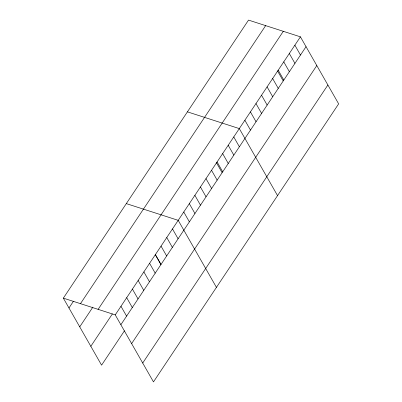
<?xml version="1.0" encoding="UTF-8"?>
<svg xmlns="http://www.w3.org/2000/svg" width="402" height="402" viewBox="0 0 402 402"><rect width="100%" height="100%" fill="white"/><g stroke="black" fill="none" stroke-linecap="round" stroke-linejoin="round"><path stroke-width="0.6" d="M63.35 298.138L248.526 20.1L300.42 36.838L338.65 103.862L153.474 381.9L115.243 314.877L63.35 298.138L101.58 365.162L124.474 330.791M68.968 307.992L73.345 301.42M80.475 303.661L265.652 25.622M79.732 326.856L92.862 307.143M98.118 309.354L283.294 31.311M90.822 346.298L112.369 313.942M115.243 314.877L300.42 36.838M120.866 324.726L306.038 46.687M131.625 343.594L316.801 65.556M142.715 363.031L327.886 84.993M187.417 111.851L239.311 128.59L277.541 195.613M126.308 203.608L178.207 220.341L216.437 287.365M294.862 45.175L300.48 55.029M289.309 53.516L294.927 63.37M283.752 61.858L289.37 71.712M278.199 70.199L283.817 80.053M277.486 70.878L283.169 80.837M272.641 78.541L278.259 88.395M267.089 86.882L272.707 96.736M261.531 95.224L267.149 105.073M255.979 103.565L261.596 113.414M250.421 111.907L256.039 121.756M244.868 120.248L250.486 130.097M233.758 136.931L239.376 146.78M228.2 145.273L233.818 155.122M222.648 153.614L228.266 163.463M217.09 161.956L222.708 171.805M216.382 162.629L222.06 172.589M211.537 170.297L217.155 180.146M205.98 178.634L211.598 188.488M200.427 186.975L206.045 196.829M194.869 195.317L200.487 205.171M189.317 203.658L194.935 213.512M183.759 212L189.377 221.854M172.483 228.934L178.101 238.788M166.76 237.532L172.378 247.381M161.036 246.124L166.654 255.973M155.272 254.386L160.951 264.34M155.313 254.717L160.931 264.571M149.589 263.31L155.207 273.164M143.866 271.908L149.484 281.757M138.137 280.501L143.76 290.35M132.414 289.093L138.037 298.942M126.69 297.686L132.313 307.54M120.967 306.284L126.59 316.133"/></g></svg>
